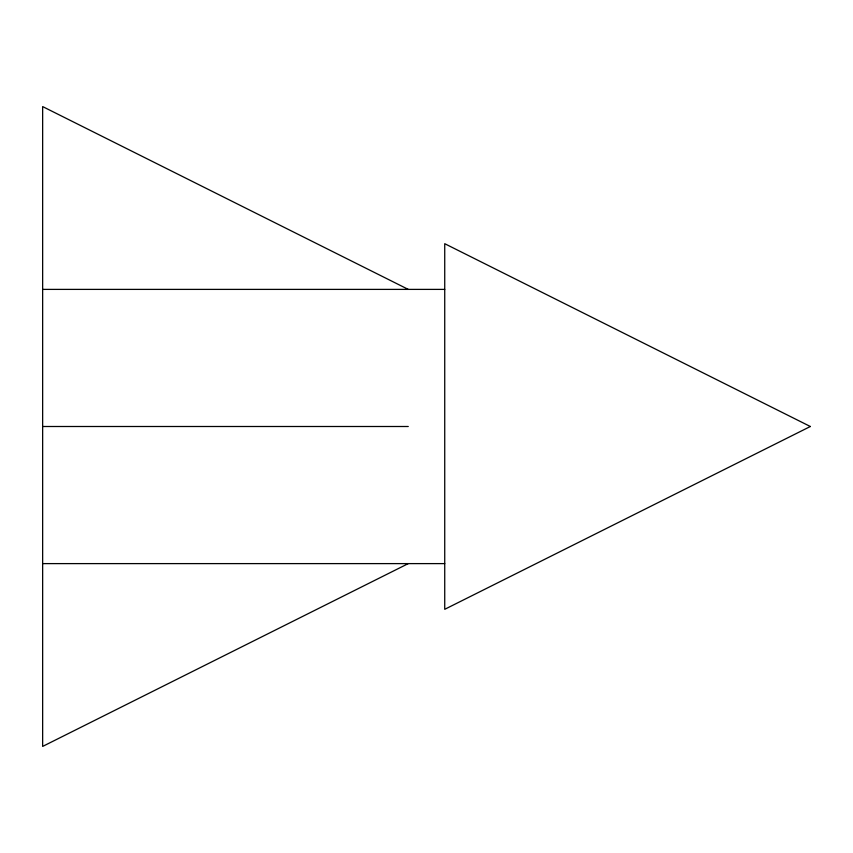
<?xml version="1.0" encoding="UTF-8"?>
<svg xmlns="http://www.w3.org/2000/svg" width="853" height="853" viewBox="0 0 853 853"><rect width="100%" height="100%" fill="white"/><g stroke="black" fill="none" stroke-linecap="round" stroke-linejoin="round"><path stroke-width="1.28" d="M408.267 563.609L42.65 746.418L42.65 106.582L408.267 289.391M42.65 289.391L444.733 289.391M42.65 426.5L408.267 426.5M42.65 563.609L444.733 563.609M810.35 426.5L444.733 609.309L444.733 243.691L810.35 426.5"/></g></svg>
